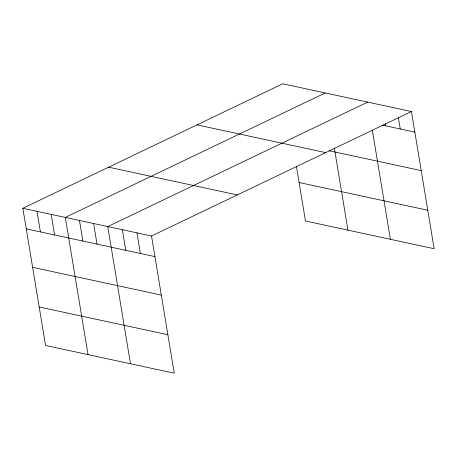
<?xml version="1.0" encoding="UTF-8"?>
<svg xmlns="http://www.w3.org/2000/svg" width="457" height="457" viewBox="0 0 457 457"><rect width="100%" height="100%" fill="white"/><g stroke="black" fill="none" stroke-linecap="round" stroke-linejoin="round"><path stroke-width="0.69" d="M22.85 208.272L151.53 236.006L174.243 373.203L45.563 345.463L22.85 208.272L282.757 83.797L411.437 111.537L434.15 248.728L305.47 220.994L296.387 166.108M325.224 92.954L65.317 217.423L88.024 354.615M367.685 102.105L107.778 226.575L130.491 363.772M151.53 236.006L411.437 111.537M382.206 125.092L414.847 132.124M328.937 150.713L421.217 170.604M196.99 124.875L325.67 152.615M299.101 182.514L427.781 210.249M108.617 167.193L237.297 194.933M26.26 228.86L154.94 256.6M32.63 267.339L161.31 295.079M39.193 306.984L167.873 334.724M398.333 117.318L400.263 128.983M385.337 123.778L385.679 125.841M372.346 130.256L390.398 239.302M334.318 147.897L347.937 230.145M136.946 232.864L140.356 253.452M122.362 229.722L125.772 250.31M93.622 223.524L97.033 244.112M79.467 220.474L82.877 241.062M51.161 214.373L54.566 234.961M37.006 211.323L40.416 231.91"/></g></svg>
